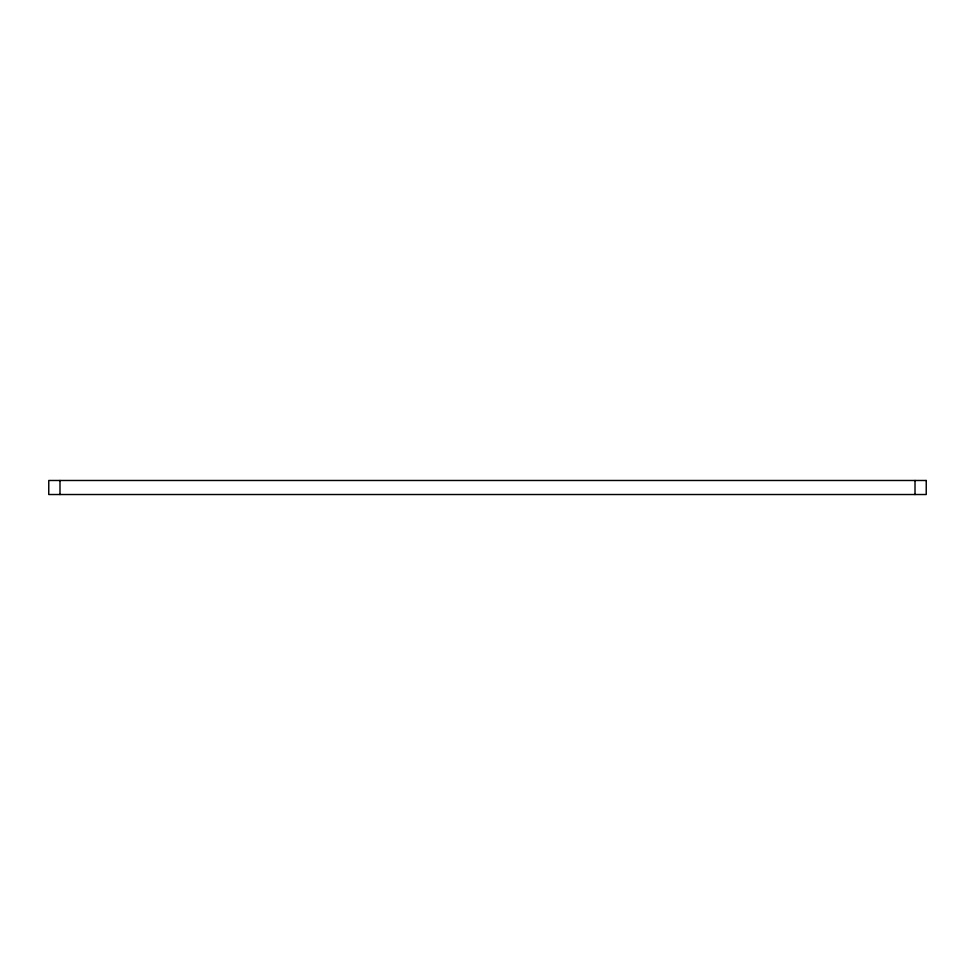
<?xml version="1.0" encoding="UTF-8"?>
<svg xmlns="http://www.w3.org/2000/svg" width="975" height="975" viewBox="0 0 975 975"><rect width="100%" height="100%" fill="white"/><g stroke="black" fill="none" stroke-linecap="round" stroke-linejoin="round"><path stroke-width="1.46" d="M915.013 480.48L915.013 494.52M59.987 480.48L59.987 494.52M926.226 480.48L48.774 480.48L48.75 494.52L926.226 494.52L926.25 480.48"/></g></svg>
